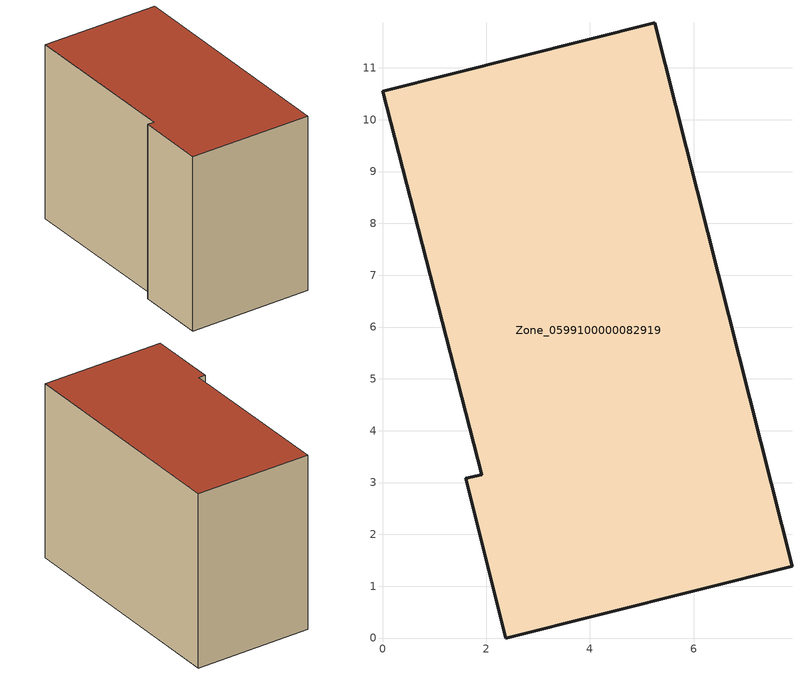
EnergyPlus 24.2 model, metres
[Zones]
Zone_0599100000082919
 floor ground (C_G): 1.61,3.08 1.91,3.15 0,10.55 5.25,11.87 7.9,1.38 2.38,0 z0
 wall outside (C_F): 1.91,3.15 1.61,3.08 2.38,0 7.9,1.38 5.25,11.87 0,10.55 1.91,3.15 z0:8.18
 roof outside (C_R): 5.25,11.87 0,10.55 1.91,3.15 1.61,3.08 2.38,0 7.9,1.38 z8.18
[BUILDING]
Pand.0599100000082919: North Axis=0; Terrain=City; Loads Convergence Tolerance Value=0.04; Temperature Convergence Tolerance Value=0.4; Solar Distribution=FullExterior; Maximum Number of Warmup Days=25; Minimum Number of Warmup Days=1
[Site:Location]
Rotterdam.The.Hague.AP_ZH_NLD Design_Conditions: Latitude=51.96; Longitude=4.45; Time Zone=1; Elevation=-4.5
[SITE:GROUNDTEMPERATURE:BUILDINGSURFACE]
18, 18, 18, 18, 18, 18, 18, 18, 18, 18, 18, 18
[MATERIAL] Thermal Absorptance=0.9; Solar Absorptance=0.7; Visible Absorptance=0.7
Name | Roughness | Thickness | Conductivity | Density | Specific Heat
G.TI.1975-1991 | MediumSmooth | 0.15 | 0.288461 | 540 | 1210
F.TI.1975-1991 | Rough | 0.3 | 0.230769 | 1920 | 840
R.TI.1975-1991 | MediumRough | 0.2 | 0.153846 | 1500 | 1000
[CONSTRUCTION]
C_G: G.TI.1975-1991
C_F: F.TI.1975-1991
C_R: R.TI.1975-1991
[ZONE]
Zone_0599100000082919: Type=1; Multiplier=1; Ceiling Height=Autocalculate; Volume=Autocalculate; Floor Area=autocalculate; Part of Total Floor Area=Yes
[ZONEINFILTRATION:DESIGNFLOWRATE]
Infil_Zone_0599100000082919: Zone or ZoneList or Space or SpaceList=Zone_0599100000082919; Schedule=AlwaysOn; Design Flow Rate Calculation Method=Flow/Area; Flow Rate per Floor Area=0.003; Constant Term Coefficient=1; Temperature Term Coefficient=0; Velocity Term Coefficient=0; Velocity Squared Term Coefficient=0
[HVACTEMPLATE:ZONE:IDEALLOADSAIRSYSTEM]
Zone_0599100000082919: Maximum Heating Supply Air Temperature=50; Minimum Cooling Supply Air Temperature=13; Maximum Heating Supply Air Humidity Ratio=0.0156; Minimum Cooling Supply Air Humidity Ratio=0.0077; Heating Limit=NoLimit; Cooling Limit=NoLimit; Dehumidification Control Type=ConstantSensibleHeatRatio; Cooling Sensible Heat Ratio=0.7; Dehumidification Setpoint=60; Humidification Control Type=None; Humidification Setpoint=30; Outdoor Air Method=None; Outdoor Air Flow Rate per Person=0.00944; Outdoor Air Flow Rate per Zone Floor Area=0; Outdoor Air Flow Rate per Zone=0; Demand Controlled Ventilation Type=None; Outdoor Air Economizer Type=NoEconomizer; Heat Recovery Type=None; Sensible Heat Recovery Effectiveness=0.7; Latent Heat Recovery Effectiveness=0.65
[ZONECONTROL:THERMOSTAT]
ThermostatControl_Zone_0599100000082919: Zone or ZoneList=Zone_0599100000082919; Control Type Schedule=DualSetpointControlType; Control 1=Thermostat_Zone_0599100000082919; Temperature Difference Between Cutout And Setpoint=0
[THERMOSTATSETPOINT:DUALSETPOINT]
Thermostat_Zone_0599100000082919: Heating Setpoint Temperature Schedule=HeatingSetpoint_Zone_0599100000082919; Cooling Setpoint Temperature Schedule=CoolingSetpoint_Zone_0599100000082919
[SCHEDULE:COMPACT]
HeatingSetpoint_Zone_0599100000082919: Through: 12/31, For: AllDays, Until: 24:00, 21
CoolingSetpoint_Zone_0599100000082919: Through: 12/31, For: AllDays, Until: 24:00, 24
DualSetpointControlType: Through: 12/31, For: AllDays, Until: 24:00, 4
AlwaysOn: Through: 12/31, For: AllDays, Until: 24:00, 1
